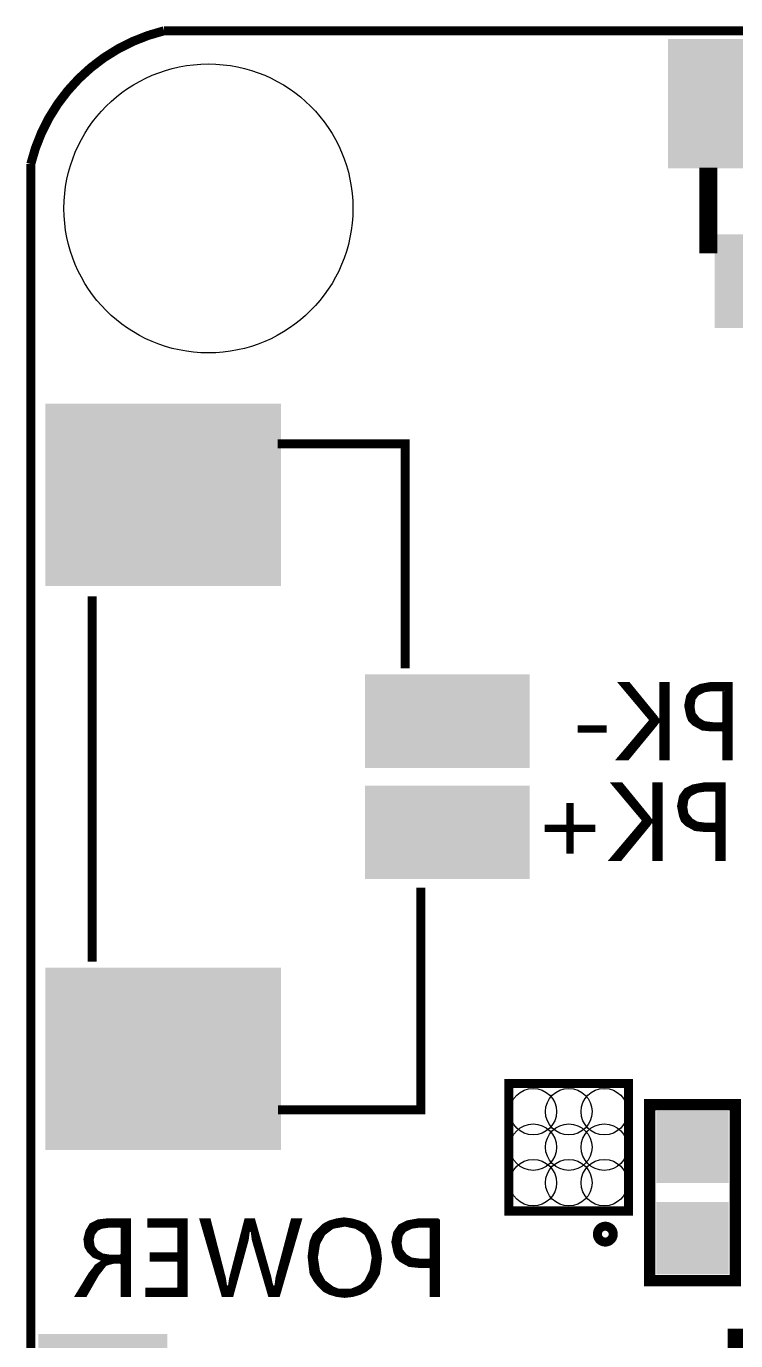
# Model space of a CAD drawing. Extents: x 24.4 to 65.5, y 24 to 66.4.
# Drawn here: x 25.35 to 33.34, y 50.65 to 65.45 of the extents above; entities that cross this region are included whole.
import ezdxf

# ---------------------------------------------------------------- set-up
doc = ezdxf.new("R2010")
doc.units = 0
doc.layers.get('0').update_dxf_attribs({"linetype": 'CONTINUOUS'})
doc.layers.add('SM002028_PHO', color=7, linetype='CONTINUOUS')
doc.layers.add('SSB002029_PHO', color=6, linetype='CONTINUOUS')

# ---------------------------------------------------------------- blocks, each defined once
blk = doc.blocks.new('SQUARE_138')
blk.add_solid([(0.4064, 0.4064), (0.4064, -0.4064), (-0.4064, 0.4064), (-0.4064, -0.4064)])
blk = doc.blocks.new('ROUND_267')
blk.add_circle((0, 0), 1.627)
blk = doc.blocks.new('RECTANGLE_282')
blk.add_solid([(0.57696, 0.52705), (0.57696, -0.52705), (-0.57696, 0.52705), (-0.57696, -0.52705)])
blk = doc.blocks.new('RECTANGLE_283')
blk.add_solid([(0.426974, 0.726948), (0.426974, -0.726948), (-0.426974, 0.726948), (-0.426974, -0.726948)])
blk = doc.blocks.new('ROUND_284')
blk.add_circle((0, 0), 0.262)
blk = doc.blocks.new('RECTANGLE_286')
blk.add_solid([(0.726948, 0.426974), (0.726948, -0.426974), (-0.726948, 0.426974), (-0.726948, -0.426974)])
blk = doc.blocks.new('RECTANGLE_288')
blk.add_solid([(0.926972, 0.52705), (0.926972, -0.52705), (-0.926972, 0.52705), (-0.926972, -0.52705)])
blk = doc.blocks.new('RECTANGLE_289')
blk.add_solid([(1.327022, 1.027048), (1.327022, -1.027048), (-1.327022, 1.027048), (-1.327022, -1.027048)])

msp = doc.modelspace()

# ---------------------------------------------------------------- linework, layer by layer
at = {"layer": 'SM002028_PHO', "const_width": 0.1016}
msp.add_lwpolyline([(26.900124, 65.39992, 0.2804753), (25.4, 63.90005)], format="xyb", dxfattribs=at)
for points in [[(63.90005, 65.39992), (26.900124, 65.39992)], [(25.4, 63.90005), (25.4, 26.900124)]]:
    msp.add_lwpolyline(points, dxfattribs=at)
at = {"layer": 'SSB002029_PHO', "const_width": 0.1016}
msp.add_lwpolyline([(26.900124, 65.39992, 0.2804753), (25.4, 63.90005)], format="xyb", dxfattribs=at)
at = {"layer": 'SSB002029_PHO'}
for points, const_width in [([(63.90005, 65.39992), (26.900124, 65.39992)], 0.1016), ([(25.4, 63.90005), (25.4, 26.900124)], 0.1016), ([(33.029906, 62.895734), (33.029906, 63.858902)], 0.2032), ([(29.614368, 58.219594), (29.614368, 60.749942), (28.181046, 60.749942)], 0.1016), ([(26.09088, 54.919372), (26.09088, 59.030616)], 0.1016), ([(32.580834, 58.055764), (32.489902, 58.055764), (32.489902, 57.649618), (32.466788, 57.642506), (32.443674, 57.67705), (32.133794, 58.055764), (32.027622, 58.055764), (32.370776, 57.646316), (32.37357, 57.637934), (32.370522, 57.629806), (32.004508, 57.19699), (32.122364, 57.19699), (32.443674, 57.587388), (32.466788, 57.621932), (32.489902, 57.61482), (32.489902, 57.19699), (32.580834, 57.19699), (32.580834, 58.055764)], 0.0254), ([(32.0294, 58.053478), (32.0294, 58.055764)], 0.0254), ([(32.0548, 58.023252), (32.0548, 58.055764)], 0.0254), ([(32.0802, 57.992772), (32.0802, 58.055764)], 0.0254), ([(32.1056, 57.962546), (32.1056, 58.055764)], 0.0254), ([(32.131, 57.93232), (32.131, 58.055764)], 0.0254), ([(32.1564, 57.90184), (32.1564, 58.028332)], 0.0254), ([(32.512, 57.19699), (32.512, 58.055764)], 0.0254), ([(32.5374, 57.19699), (32.5374, 58.055764)], 0.0254), ([(32.5628, 57.19699), (32.5628, 58.055764)], 0.0254), ([(33.29051, 58.055764), (33.060132, 58.055764), (32.93491, 58.033158), (32.846518, 57.988708), (32.791654, 57.912), (32.769302, 57.801002), (32.791908, 57.688226), (32.813752, 57.633616), (32.857186, 57.590182), (32.958024, 57.534048), (33.071308, 57.522872), (33.186878, 57.522872), (33.199578, 57.510172), (33.199578, 57.19699), (33.29051, 57.19699), (33.29051, 58.055764)], 0.0254), ([(32.893, 57.903364), (32.893, 58.012076)], 0.0254), ([(32.9184, 57.93105), (32.9184, 58.024776)], 0.0254), ([(32.9438, 57.94375), (32.9438, 58.034682)], 0.0254), ([(32.9692, 57.95645), (32.9692, 58.039254)], 0.0254), ([(32.9946, 57.965848), (32.9946, 58.043826)], 0.0254), ([(33.02, 57.969404), (33.02, 58.048398)], 0.0254), ([(33.0454, 57.97296), (33.0454, 58.053224)], 0.0254), ([(33.0708, 57.976516), (33.0708, 58.055764)], 0.0254), ([(33.0962, 57.976516), (33.0962, 58.055764)], 0.0254), ([(33.1216, 57.976516), (33.1216, 58.055764)], 0.0254), ([(33.147, 57.976516), (33.147, 58.055764)], 0.0254), ([(33.1724, 57.976516), (33.1724, 58.055764)], 0.0254), ([(33.1978, 57.97042), (33.1978, 58.055764)], 0.0254), ([(33.2232, 57.19699), (33.2232, 58.055764)], 0.0254), ([(33.2486, 57.19699), (33.2486, 58.055764)], 0.0254), ([(33.274, 57.19699), (33.274, 58.055764)], 0.0254), ([(32.1818, 57.871614), (32.1818, 57.99709)], 0.0254), ([(32.2072, 57.841388), (32.2072, 57.966102)], 0.0254), ([(32.2326, 57.810908), (32.2326, 57.935114)], 0.0254), ([(32.258, 57.780682), (32.258, 57.904126)], 0.0254), ([(32.2834, 57.750456), (32.2834, 57.873138)], 0.0254), ([(32.7914, 57.69102), (32.7914, 57.91073)], 0.0254), ([(32.8168, 57.630568), (32.8168, 57.947306)], 0.0254), ([(32.8422, 57.605168), (32.8422, 57.982866)], 0.0254), ([(32.85998, 57.789318), (32.860234, 57.791096), (32.871918, 57.87263), (32.874204, 57.878218), (32.909256, 57.924954), (32.913574, 57.92851), (32.983424, 57.963562), (32.987234, 57.964832), (33.068768, 57.976262), (33.070546, 57.976516), (33.186878, 57.976516), (33.199578, 57.963816)], 0.0254), ([(33.199578, 57.963816), (33.199578, 57.61482), (33.186878, 57.60212), (33.08223, 57.60212), (33.080706, 57.60212), (32.987488, 57.613804), (32.982662, 57.615582), (32.924496, 57.65038), (32.92094, 57.653428), (32.874458, 57.711594), (32.871918, 57.717436), (32.860234, 57.787286), (32.85998, 57.789318)], 0.0254), ([(32.8676, 57.842658), (32.8676, 57.999376)], 0.0254), ([(32.3088, 57.719976), (32.3088, 57.841896)], 0.0254), ([(32.3342, 57.68975), (32.3342, 57.810908)], 0.0254), ([(32.3596, 57.659524), (32.3596, 57.77992)], 0.0254), ([(32.385, 57.516014), (32.385, 57.748932)], 0.0254), ([(32.4104, 57.547002), (32.4104, 57.71769)], 0.0254), ([(32.8676, 57.58434), (32.8676, 57.743344)], 0.0254), ([(31.871158, 57.567068), (31.57093, 57.567068), (31.57093, 57.511188), (31.871158, 57.511188), (31.871158, 57.567068)], 0.0254), ([(31.5722, 57.511188), (31.5722, 57.567068)], 0.0254), ([(31.5976, 57.511188), (31.5976, 57.567068)], 0.0254), ([(31.623, 57.511188), (31.623, 57.567068)], 0.0254), ([(31.6484, 57.511188), (31.6484, 57.567068)], 0.0254), ([(31.6738, 57.511188), (31.6738, 57.567068)], 0.0254), ([(31.6992, 57.511188), (31.6992, 57.567068)], 0.0254), ([(31.7246, 57.511188), (31.7246, 57.567068)], 0.0254), ([(31.75, 57.511188), (31.75, 57.567068)], 0.0254), ([(31.7754, 57.511188), (31.7754, 57.567068)], 0.0254), ([(31.8008, 57.511188), (31.8008, 57.567068)], 0.0254), ([(31.8262, 57.511188), (31.8262, 57.567068)], 0.0254), ([(31.8516, 57.511188), (31.8516, 57.567068)], 0.0254), ([(32.3342, 57.454292), (32.3342, 57.58688)], 0.0254), ([(32.3596, 57.48528), (32.3596, 57.616852)], 0.0254), ([(32.4358, 57.577736), (32.4358, 57.686702)], 0.0254), ([(32.4612, 57.61355), (32.4612, 57.650888)], 0.0254), ([(32.4866, 57.623456), (32.4866, 57.640982)], 0.0254), ([(32.893, 57.57037), (32.893, 57.68848)], 0.0254), ([(32.9184, 57.556146), (32.9184, 57.65673)], 0.0254), ([(32.9438, 57.541922), (32.9438, 57.638696)], 0.0254), ([(32.9692, 57.533032), (32.9692, 57.623456)], 0.0254), ([(32.9946, 57.530492), (32.9946, 57.613042)], 0.0254), ([(33.02, 57.527952), (33.02, 57.60974)], 0.0254), ([(33.0454, 57.525412), (33.0454, 57.606692)], 0.0254), ([(33.0708, 57.522872), (33.0708, 57.60339)], 0.0254), ([(33.0962, 57.522872), (33.0962, 57.60212)], 0.0254), ([(33.1216, 57.522872), (33.1216, 57.60212)], 0.0254), ([(33.147, 57.522872), (33.147, 57.60212)], 0.0254), ([(33.1724, 57.522872), (33.1724, 57.60212)], 0.0254), ([(33.1978, 57.516522), (33.1978, 57.608216)], 0.0254), ([(32.2072, 57.300114), (32.2072, 57.436766)], 0.0254), ([(32.2326, 57.331102), (32.2326, 57.466738)], 0.0254), ([(32.258, 57.361836), (32.258, 57.49671)], 0.0254), ([(32.2834, 57.392824), (32.2834, 57.526682)], 0.0254), ([(32.3088, 57.423558), (32.3088, 57.556654)], 0.0254), ([(32.0802, 57.19699), (32.0802, 57.286652)], 0.0254), ([(32.1056, 57.19699), (32.1056, 57.316624)], 0.0254), ([(32.131, 57.207658), (32.131, 57.346596)], 0.0254), ([(32.1564, 57.238392), (32.1564, 57.376568)], 0.0254), ([(32.1818, 57.26938), (32.1818, 57.406794)], 0.0254), ([(32.0294, 57.19699), (32.0294, 57.226454)], 0.0254), ([(32.0548, 57.19699), (32.0548, 57.25668)], 0.0254), ([(32.500316, 56.924194), (32.409384, 56.924194), (32.409384, 56.518048), (32.386016, 56.510936), (32.363156, 56.545226), (32.053276, 56.924194), (31.94685, 56.924194), (32.290004, 56.514492), (32.293052, 56.506364), (32.290004, 56.498236), (31.923736, 56.06542), (32.041592, 56.06542), (32.363156, 56.455818), (32.386016, 56.490108), (32.409384, 56.482996), (32.409384, 56.06542), (32.500316, 56.06542), (32.500316, 56.924194)], 0.0254), ([(31.9532, 56.916574), (31.9532, 56.924194)], 0.0254), ([(31.9786, 56.886094), (31.9786, 56.924194)], 0.0254), ([(32.004, 56.855868), (32.004, 56.924194)], 0.0254), ([(32.0294, 56.825642), (32.0294, 56.924194)], 0.0254), ([(32.0548, 56.795162), (32.0548, 56.922162)], 0.0254), ([(32.0802, 56.764936), (32.0802, 56.891174)], 0.0254), ([(32.1056, 56.73471), (32.1056, 56.860186)], 0.0254), ([(32.131, 56.70423), (32.131, 56.828944)], 0.0254), ([(32.4104, 56.06542), (32.4104, 56.924194)], 0.0254), ([(32.4358, 56.06542), (32.4358, 56.924194)], 0.0254), ([(32.4612, 56.06542), (32.4612, 56.924194)], 0.0254), ([(32.4866, 56.06542), (32.4866, 56.924194)], 0.0254), ([(33.209992, 56.924194), (32.97936, 56.924194), (32.854392, 56.901334), (32.765746, 56.857138), (32.710882, 56.78043), (32.688784, 56.669178), (32.71139, 56.556656), (32.733234, 56.501792), (32.776668, 56.458358), (32.877506, 56.402478), (32.990536, 56.391048), (33.10636, 56.391048), (33.11906, 56.378348), (33.11906, 56.06542), (33.209992, 56.06542), (33.209992, 56.924194)], 0.0254), ([(32.7406, 56.494426), (32.7406, 56.821832)], 0.0254), ([(32.766, 56.469026), (32.766, 56.857138)], 0.0254), ([(33.11906, 56.831992), (33.11906, 56.482996), (33.10636, 56.470296), (33.001458, 56.470296), (32.999934, 56.47055), (32.90697, 56.482234), (32.90189, 56.483758), (32.843724, 56.51881), (32.840422, 56.521604), (32.79394, 56.57977), (32.791146, 56.585612), (32.779716, 56.655462), (32.779462, 56.657494), (32.779462, 56.659526), (32.791146, 56.740806), (32.793686, 56.746648), (32.828484, 56.79313), (32.833056, 56.79694), (32.902906, 56.831738), (32.906716, 56.833008), (32.987996, 56.844692), (32.990028, 56.844692), (33.10636, 56.844692), (33.11906, 56.831992)], 0.0254), ([(32.7914, 56.741822), (32.7914, 56.869838)], 0.0254), ([(32.8168, 56.777636), (32.8168, 56.882538)], 0.0254), ([(32.8422, 56.801512), (32.8422, 56.895238)], 0.0254), ([(32.8676, 56.814212), (32.8676, 56.903874)], 0.0254), ([(32.893, 56.826912), (32.893, 56.908446)], 0.0254), ([(32.9184, 56.834786), (32.9184, 56.913018)], 0.0254), ([(32.9438, 56.838342), (32.9438, 56.91759)], 0.0254), ([(32.9692, 56.841898), (32.9692, 56.922162)], 0.0254), ([(32.9946, 56.844692), (32.9946, 56.924194)], 0.0254), ([(33.02, 56.844692), (33.02, 56.924194)], 0.0254), ([(33.0454, 56.844692), (33.0454, 56.924194)], 0.0254), ([(33.0708, 56.844692), (33.0708, 56.924194)], 0.0254), ([(33.0962, 56.844692), (33.0962, 56.924194)], 0.0254), ([(33.1216, 56.06542), (33.1216, 56.924194)], 0.0254), ([(33.147, 56.06542), (33.147, 56.924194)], 0.0254), ([(33.1724, 56.06542), (33.1724, 56.924194)], 0.0254), ([(33.1978, 56.06542), (33.1978, 56.924194)], 0.0254), ([(31.744158, 56.447182), (31.51251, 56.447182), (31.49981, 56.459882), (31.49981, 56.69153), (31.443676, 56.69153), (31.443676, 56.459882), (31.430976, 56.447182), (31.199328, 56.447182), (31.199328, 56.391048), (31.430976, 56.391048), (31.443676, 56.378348), (31.443676, 56.1467), (31.49981, 56.1467), (31.49981, 56.378348), (31.51251, 56.391048), (31.744158, 56.391048), (31.744158, 56.447182)], 0.0254), ([(31.4452, 56.1467), (31.4452, 56.69153)], 0.0254), ([(31.4706, 56.1467), (31.4706, 56.69153)], 0.0254), ([(31.496, 56.1467), (31.496, 56.69153)], 0.0254), ([(32.1564, 56.674004), (32.1564, 56.797956)], 0.0254), ([(32.1818, 56.643778), (32.1818, 56.766968)], 0.0254), ([(32.2072, 56.613298), (32.2072, 56.73598)], 0.0254), ([(32.2326, 56.583072), (32.2326, 56.704738)], 0.0254), ([(32.258, 56.552846), (32.258, 56.67375)], 0.0254), ([(32.6898, 56.664098), (32.6898, 56.674512)], 0.0254), ([(32.7152, 56.54675), (32.7152, 56.786272)], 0.0254), ([(32.2834, 56.522366), (32.2834, 56.642762)], 0.0254), ([(32.3088, 56.389778), (32.3088, 56.611774)], 0.0254), ([(32.3342, 56.420766), (32.3342, 56.580786)], 0.0254), ([(32.3596, 56.4515), (32.3596, 56.549544)], 0.0254), ([(32.7914, 56.45023), (32.7914, 56.58485)], 0.0254), ([(32.8168, 56.436006), (32.8168, 56.551322)], 0.0254), ([(31.2166, 56.391048), (31.2166, 56.447182)], 0.0254), ([(31.242, 56.391048), (31.242, 56.447182)], 0.0254), ([(31.2674, 56.391048), (31.2674, 56.447182)], 0.0254), ([(31.2928, 56.391048), (31.2928, 56.447182)], 0.0254), ([(31.3182, 56.391048), (31.3182, 56.447182)], 0.0254), ([(31.3436, 56.391048), (31.3436, 56.447182)], 0.0254), ([(31.369, 56.391048), (31.369, 56.447182)], 0.0254), ([(31.3944, 56.391048), (31.3944, 56.447182)], 0.0254), ([(31.4198, 56.391048), (31.4198, 56.447182)], 0.0254), ([(31.5214, 56.391048), (31.5214, 56.447182)], 0.0254), ([(31.5468, 56.391048), (31.5468, 56.447182)], 0.0254), ([(31.5722, 56.391048), (31.5722, 56.447182)], 0.0254), ([(31.5976, 56.391048), (31.5976, 56.447182)], 0.0254), ([(31.623, 56.391048), (31.623, 56.447182)], 0.0254), ([(31.6484, 56.391048), (31.6484, 56.447182)], 0.0254), ([(31.6738, 56.391048), (31.6738, 56.447182)], 0.0254), ([(31.6992, 56.391048), (31.6992, 56.447182)], 0.0254), ([(31.7246, 56.391048), (31.7246, 56.447182)], 0.0254), ([(32.2072, 56.266334), (32.2072, 56.400446)], 0.0254), ([(32.2326, 56.297322), (32.2326, 56.430418)], 0.0254), ([(32.258, 56.328056), (32.258, 56.46039)], 0.0254), ([(32.2834, 56.359044), (32.2834, 56.490362)], 0.0254), ([(32.385, 56.488584), (32.385, 56.51246)], 0.0254), ([(32.8422, 56.422036), (32.8422, 56.519826)], 0.0254), ([(32.8676, 56.407812), (32.8676, 56.504332)], 0.0254), ([(32.893, 56.400954), (32.893, 56.489092)], 0.0254), ([(32.9184, 56.398414), (32.9184, 56.48071)], 0.0254), ([(32.9438, 56.395874), (32.9438, 56.477408)], 0.0254), ([(32.9692, 56.393334), (32.9692, 56.47436)], 0.0254), ([(32.9946, 56.391048), (32.9946, 56.471058)], 0.0254), ([(33.02, 56.391048), (33.02, 56.470296)], 0.0254), ([(33.0454, 56.391048), (33.0454, 56.470296)], 0.0254), ([(33.0708, 56.391048), (33.0708, 56.470296)], 0.0254), ([(33.0962, 56.391048), (33.0962, 56.470296)], 0.0254), ([(32.0802, 56.112156), (32.0802, 56.250332)], 0.0254), ([(32.1056, 56.143144), (32.1056, 56.280304)], 0.0254), ([(32.131, 56.173878), (32.131, 56.310276)], 0.0254), ([(32.1564, 56.204866), (32.1564, 56.340248)], 0.0254), ([(32.1818, 56.2356), (32.1818, 56.370474)], 0.0254), ([(31.9532, 56.06542), (31.9532, 56.100218)], 0.0254), ([(31.9786, 56.06542), (31.9786, 56.13019)], 0.0254), ([(32.004, 56.06542), (32.004, 56.160162)], 0.0254), ([(32.0294, 56.06542), (32.0294, 56.190134)], 0.0254), ([(32.0548, 56.081422), (32.0548, 56.22036)], 0.0254), ([(31.9278, 56.06542), (31.9278, 56.070246)], 0.0254), ([(29.790898, 55.753), (29.790898, 53.250084), (28.183586, 53.250084)], 0.1016), ([(30.783784, 52.111148), (30.783784, 53.54828), (32.130746, 53.54828), (32.130746, 52.111148), (30.783784, 52.111148)], 0.1016), ([(32.367982, 51.328066), (33.333182, 51.328066), (33.333182, 53.309266), (32.367982, 53.309266), (32.367982, 51.328066)], 0.127), ([(26.514552, 52.01539), (26.260298, 52.01539), (26.158698, 52.004214), (26.071068, 51.960272), (26.027126, 51.883818), (26.005028, 51.794664), (26.01595, 51.706526), (26.048716, 51.65217), (26.103834, 51.597052), (26.194258, 51.563016), (26.20264, 51.551078), (26.196798, 51.540664), (26.129234, 51.495452), (26.10739, 51.462686), (26.106628, 51.461924), (26.060654, 51.404266), (25.910032, 51.156616), (26.019506, 51.156616), (26.15565, 51.394614), (26.156666, 51.396138), (26.203148, 51.454304), (26.237946, 51.500532), (26.244042, 51.505104), (26.27884, 51.516788), (26.279856, 51.517042), (26.326338, 51.528472), (26.329386, 51.52898), (26.41092, 51.52898), (26.42362, 51.51628), (26.42362, 51.156616), (26.514552, 51.156616), (26.514552, 52.01539)], 0.0254), ([(26.0604, 51.640486), (26.0604, 51.94173)], 0.0254), ([(26.0858, 51.615086), (26.0858, 51.967638)], 0.0254), ([(26.42362, 51.923442), (26.42362, 51.620928), (26.41092, 51.608228), (26.282904, 51.608228), (26.280872, 51.608482), (26.211022, 51.620166), (26.206704, 51.62169), (26.148538, 51.656742), (26.144728, 51.65979), (26.10993, 51.706526), (26.107644, 51.71186), (26.09596, 51.78171), (26.095706, 51.783742), (26.09596, 51.786282), (26.107644, 51.844448), (26.10993, 51.849528), (26.144728, 51.896264), (26.1493, 51.89982), (26.195782, 51.923188), (26.199592, 51.924458), (26.281126, 51.936142), (26.282904, 51.936142), (26.41092, 51.936142), (26.42362, 51.923442)], 0.0254), ([(26.1112, 51.851306), (26.1112, 51.980338)], 0.0254), ([(26.1366, 51.885342), (26.1366, 51.993038)], 0.0254), ([(26.162, 51.90617), (26.162, 52.004468)], 0.0254), ([(26.1874, 51.91887), (26.1874, 52.007262)], 0.0254), ([(26.2128, 51.926236), (26.2128, 52.010056)], 0.0254), ([(26.2382, 51.929792), (26.2382, 52.013104)], 0.0254), ([(26.2636, 51.933602), (26.2636, 52.01539)], 0.0254), ([(26.289, 51.936142), (26.289, 52.01539)], 0.0254), ([(26.3144, 51.936142), (26.3144, 52.01539)], 0.0254), ([(26.3398, 51.936142), (26.3398, 52.01539)], 0.0254), ([(26.3652, 51.936142), (26.3652, 52.01539)], 0.0254), ([(26.3906, 51.936142), (26.3906, 52.01539)], 0.0254), ([(26.416, 51.935126), (26.416, 52.01539)], 0.0254), ([(26.4414, 51.156616), (26.4414, 52.01539)], 0.0254), ([(26.4668, 51.156616), (26.4668, 52.01539)], 0.0254), ([(26.4922, 51.156616), (26.4922, 52.01539)], 0.0254), ([(27.154378, 52.01539), (26.726134, 52.01539), (26.726134, 51.936142), (27.050746, 51.936142), (27.063446, 51.923442), (27.063446, 51.644296), (27.050746, 51.631596), (26.749248, 51.631596), (26.749248, 51.552348), (27.050746, 51.552348), (27.063446, 51.539648), (27.063446, 51.248818), (27.050746, 51.236118), (26.702766, 51.236118), (26.702766, 51.156616), (27.154378, 51.156616), (27.154378, 52.01539)], 0.0254), ([(26.7462, 51.936142), (26.7462, 52.01539)], 0.0254), ([(26.7716, 51.936142), (26.7716, 52.01539)], 0.0254), ([(26.797, 51.936142), (26.797, 52.01539)], 0.0254), ([(26.8224, 51.936142), (26.8224, 52.01539)], 0.0254), ([(26.8478, 51.936142), (26.8478, 52.01539)], 0.0254), ([(26.8732, 51.936142), (26.8732, 52.01539)], 0.0254), ([(26.8986, 51.936142), (26.8986, 52.01539)], 0.0254), ([(26.924, 51.936142), (26.924, 52.01539)], 0.0254), ([(26.9494, 51.936142), (26.9494, 52.01539)], 0.0254), ([(26.9748, 51.936142), (26.9748, 52.01539)], 0.0254), ([(27.0002, 51.936142), (27.0002, 52.01539)], 0.0254), ([(27.0256, 51.936142), (27.0256, 52.01539)], 0.0254), ([(27.051, 51.936142), (27.051, 52.01539)], 0.0254), ([(27.0764, 51.156616), (27.0764, 52.01539)], 0.0254), ([(27.1018, 51.156616), (27.1018, 52.01539)], 0.0254), ([(27.1272, 51.156616), (27.1272, 52.01539)], 0.0254), ([(27.1526, 51.156616), (27.1526, 52.01539)], 0.0254), ([(28.441396, 52.01539), (28.340304, 52.01539), (28.168346, 51.36261), (28.156916, 51.270408), (28.144216, 51.259232), (28.132532, 51.259232), (28.120594, 51.267868), (28.10891, 51.30292), (28.108656, 51.304444), (28.096972, 51.362102), (27.913584, 52.01539), (27.81681, 52.01539), (27.644852, 51.350926), (27.633422, 51.270154), (27.620722, 51.259232), (27.609038, 51.259232), (27.596592, 51.270154), (27.585162, 51.350926), (27.413204, 52.01539), (27.311858, 52.01539), (27.560524, 51.156616), (27.669236, 51.156616), (27.84094, 51.786282), (27.85237, 51.878484), (27.86507, 51.88966), (27.876754, 51.88966), (27.8892, 51.878484), (27.900884, 51.786536), (28.084018, 51.156616), (28.192984, 51.156616), (28.441396, 52.01539)], 0.0254), ([(27.3304, 51.951636), (27.3304, 52.01539)], 0.0254), ([(27.3558, 51.864006), (27.3558, 52.01539)], 0.0254), ([(27.3812, 51.776122), (27.3812, 52.01539)], 0.0254), ([(27.4066, 51.688492), (27.4066, 52.01539)], 0.0254), ([(27.432, 51.600608), (27.432, 51.942746)], 0.0254), ([(27.813, 51.68392), (27.813, 52.000912)], 0.0254), ([(27.8384, 51.776884), (27.8384, 52.01539)], 0.0254), ([(27.8638, 51.88966), (27.8638, 52.01539)], 0.0254), ([(27.8892, 51.879246), (27.8892, 52.01539)], 0.0254), ([(27.9146, 51.739038), (27.9146, 52.012088)], 0.0254), ([(28.321, 51.599084), (28.321, 51.942492)], 0.0254), ([(28.3464, 51.686968), (28.3464, 52.01539)], 0.0254), ([(28.3718, 51.774598), (28.3718, 52.01539)], 0.0254), ([(28.3972, 51.862482), (28.3972, 52.01539)], 0.0254), ([(28.4226, 51.950112), (28.4226, 52.01539)], 0.0254), ([(29.341318, 51.574446), (29.330142, 51.676808), (29.307282, 51.75631), (29.273246, 51.836066), (29.228034, 51.90363), (29.172408, 51.959256), (29.093922, 51.992784), (29.014166, 52.015644), (28.923742, 52.027074), (28.845002, 52.015644), (28.7655, 51.993038), (28.698698, 51.95951), (28.585414, 51.84648), (28.55214, 51.768756), (28.54071, 51.689), (28.52928, 51.59756), (28.54071, 51.494436), (28.55214, 51.404012), (28.596844, 51.32578), (28.64231, 51.268884), (28.698698, 51.212496), (28.7655, 51.179222), (28.844748, 51.156362), (28.935426, 51.145186), (29.02585, 51.156362), (29.105352, 51.179222), (29.172916, 51.213004), (29.228288, 51.257454), (29.2735, 51.325272), (29.318712, 51.404012), (29.329888, 51.483006), (29.341318, 51.574446)], 0.0254), ([(29.250386, 51.584098), (29.227018, 51.444398), (29.226002, 51.440842), (29.167836, 51.32451), (29.165296, 51.321208), (29.118814, 51.274726), (29.115512, 51.272186), (29.06903, 51.249072), (29.068014, 51.248564), (29.009848, 51.225196), (29.005276, 51.224434), (28.865576, 51.224434), (28.86075, 51.225196), (28.802584, 51.248564), (28.79979, 51.250088), (28.706826, 51.319938), (28.70327, 51.324002), (28.645104, 51.42865), (28.64358, 51.432968), (28.620466, 51.584098), (28.620212, 51.58613), (28.620466, 51.587908), (28.64358, 51.739292), (28.645104, 51.743356), (28.70327, 51.848258), (28.706826, 51.852068), (28.79979, 51.921918), (28.805124, 51.924204), (28.93314, 51.947572), (28.937966, 51.947572), (29.054298, 51.924204), (29.058362, 51.92268), (29.116528, 51.887882), (29.117544, 51.88712), (29.164026, 51.852068), (29.167836, 51.84775), (29.226002, 51.731418), (29.227018, 51.727862), (29.250386, 51.588162), (29.250386, 51.584098)], 0.0254), ([(28.6766, 51.800252), (28.6766, 51.937666)], 0.0254), ([(28.702, 51.845972), (28.702, 51.961288)], 0.0254), ([(28.7274, 51.867562), (28.7274, 51.973988)], 0.0254), ([(28.7528, 51.886612), (28.7528, 51.986688)], 0.0254), ([(28.7782, 51.905662), (28.7782, 51.996594)], 0.0254), ([(28.8036, 51.92395), (28.8036, 52.00396)], 0.0254), ([(28.829, 51.928776), (28.829, 52.011072)], 0.0254), ([(28.8544, 51.933348), (28.8544, 52.017168)], 0.0254), ([(28.8798, 51.93792), (28.8798, 52.020724)], 0.0254), ([(28.9052, 51.942492), (28.9052, 52.02428)], 0.0254), ([(28.9306, 51.947064), (28.9306, 52.026058)], 0.0254), ([(28.956, 51.944016), (28.956, 52.02301)], 0.0254), ([(28.9814, 51.938936), (28.9814, 52.019708)], 0.0254), ([(29.0068, 51.933856), (29.0068, 52.01666)], 0.0254), ([(29.0322, 51.928776), (29.0322, 52.010564)], 0.0254), ([(29.0576, 51.923188), (29.0576, 52.003198)], 0.0254), ([(29.083, 51.907948), (29.083, 51.996086)], 0.0254), ([(29.1084, 51.892708), (29.1084, 51.986688)], 0.0254), ([(29.1338, 51.874928), (29.1338, 51.975766)], 0.0254), ([(29.1592, 51.855878), (29.1592, 51.964844)], 0.0254), ([(29.1846, 51.813968), (29.1846, 51.947064)], 0.0254), ([(29.493972, 51.871626), (29.471874, 51.760628), (29.49448, 51.647852), (29.516324, 51.593242), (29.559758, 51.549808), (29.660596, 51.493674), (29.773626, 51.482498), (29.88945, 51.482498), (29.90215, 51.469798), (29.90215, 51.156616), (29.993082, 51.156616), (29.993082, 52.01539)], 0.0254), ([(29.993082, 52.01539), (29.76245, 52.01539), (29.637482, 51.992784), (29.548836, 51.948334), (29.493972, 51.871626)], 0.0254), ([(29.5402, 51.569366), (29.5402, 51.936396)], 0.0254), ([(29.90215, 51.923442), (29.90215, 51.574446), (29.88945, 51.561746), (29.784548, 51.561746), (29.783024, 51.561746), (29.69006, 51.57343), (29.68498, 51.575208), (29.626814, 51.610006), (29.623512, 51.613054), (29.57703, 51.67122), (29.574236, 51.677062), (29.562806, 51.746912), (29.562552, 51.748944), (29.562552, 51.750722), (29.574236, 51.832256), (29.576776, 51.838098), (29.611574, 51.88458), (29.616146, 51.88839), (29.685996, 51.923188), (29.689806, 51.924458), (29.771086, 51.936142), (29.773118, 51.936142), (29.88945, 51.936142), (29.90215, 51.923442)], 0.0254), ([(29.5656, 51.771296), (29.5656, 51.956716)], 0.0254), ([(29.591, 51.857148), (29.591, 51.969416)], 0.0254), ([(29.6164, 51.88839), (29.6164, 51.982116)], 0.0254), ([(29.6418, 51.90109), (29.6418, 51.993546)], 0.0254), ([(29.6672, 51.91379), (29.6672, 51.998118)], 0.0254), ([(29.6926, 51.924712), (29.6926, 52.00269)], 0.0254), ([(29.718, 51.928522), (29.718, 52.007262)], 0.0254), ([(29.7434, 51.932078), (29.7434, 52.012088)], 0.0254), ([(29.7688, 51.935634), (29.7688, 52.01539)], 0.0254), ([(29.7942, 51.936142), (29.7942, 52.01539)], 0.0254), ([(29.8196, 51.936142), (29.8196, 52.01539)], 0.0254), ([(29.845, 51.936142), (29.845, 52.01539)], 0.0254), ([(29.8704, 51.936142), (29.8704, 52.01539)], 0.0254), ([(29.8958, 51.934364), (29.8958, 52.01539)], 0.0254), ([(29.9212, 51.156616), (29.9212, 52.01539)], 0.0254), ([(29.9466, 51.156616), (29.9466, 52.01539)], 0.0254), ([(29.972, 51.156616), (29.972, 52.01539)], 0.0254), ([(26.0096, 51.75758), (26.0096, 51.813206)], 0.0254), ([(26.035, 51.67503), (26.035, 51.89728)], 0.0254), ([(27.4574, 51.512978), (27.4574, 51.844448)], 0.0254), ([(27.7622, 51.497484), (27.7622, 51.80457)], 0.0254), ([(27.7876, 51.590702), (27.7876, 51.902868)], 0.0254), ([(27.94, 51.651662), (27.94, 51.92141)], 0.0254), ([(27.9654, 51.56454), (27.9654, 51.830986)], 0.0254), ([(28.2956, 51.511454), (28.2956, 51.845972)], 0.0254), ([(28.575, 51.36388), (28.575, 51.822096)], 0.0254), ([(28.6004, 51.321208), (28.6004, 51.861466)], 0.0254), ([(28.6258, 51.623468), (28.6258, 51.886866)], 0.0254), ([(28.6512, 51.754532), (28.6512, 51.912266)], 0.0254), ([(29.21, 51.763168), (29.21, 51.921664)], 0.0254), ([(29.2354, 51.678078), (29.2354, 51.892708)], 0.0254), ([(29.2608, 51.305968), (29.2608, 51.854608)], 0.0254), ([(29.2862, 51.34737), (29.2862, 51.805586)], 0.0254), ([(29.4894, 51.672744), (29.4894, 51.848512)], 0.0254), ([(29.5148, 51.596798), (29.5148, 51.900836)], 0.0254), ([(26.1112, 51.594258), (26.1112, 51.704748)], 0.0254), ([(26.1366, 51.584606), (26.1366, 51.670712)], 0.0254), ([(26.162, 51.575208), (26.162, 51.64836)], 0.0254), ([(27.4828, 51.425094), (27.4828, 51.74615)], 0.0254), ([(27.5082, 51.337464), (27.5082, 51.648106)], 0.0254), ([(27.7368, 51.40452), (27.7368, 51.706272)], 0.0254), ([(27.9908, 51.477164), (27.9908, 51.740562)], 0.0254), ([(28.0162, 51.389788), (28.0162, 51.650138)], 0.0254), ([(28.2448, 51.33594), (28.2448, 51.652932)], 0.0254), ([(28.2702, 51.42357), (28.2702, 51.749452)], 0.0254), ([(28.5496, 51.424078), (28.5496, 51.750722)], 0.0254), ([(29.3116, 51.39182), (29.3116, 51.741324)], 0.0254), ([(29.5656, 51.546506), (29.5656, 51.729386)], 0.0254), ([(29.591, 51.532282), (29.591, 51.653694)], 0.0254), ([(26.1366, 51.36134), (26.1366, 51.500532)], 0.0254), ([(26.162, 51.402996), (26.162, 51.517296)], 0.0254), ([(26.1874, 51.565556), (26.1874, 51.63312)], 0.0254), ([(26.1874, 51.434746), (26.1874, 51.534314)], 0.0254), ([(26.2128, 51.467258), (26.2128, 51.619912)], 0.0254), ([(26.2382, 51.50104), (26.2382, 51.615594)], 0.0254), ([(26.2636, 51.511708), (26.2636, 51.611276)], 0.0254), ([(26.289, 51.519328), (26.289, 51.608228)], 0.0254), ([(26.3144, 51.525678), (26.3144, 51.608228)], 0.0254), ([(26.3398, 51.52898), (26.3398, 51.608228)], 0.0254), ([(26.3652, 51.52898), (26.3652, 51.608228)], 0.0254), ([(26.3906, 51.52898), (26.3906, 51.608228)], 0.0254), ([(26.416, 51.527964), (26.416, 51.609244)], 0.0254), ([(26.7716, 51.552348), (26.7716, 51.631596)], 0.0254), ([(26.797, 51.552348), (26.797, 51.631596)], 0.0254), ([(26.8224, 51.552348), (26.8224, 51.631596)], 0.0254), ([(26.8478, 51.552348), (26.8478, 51.631596)], 0.0254), ([(26.8732, 51.552348), (26.8732, 51.631596)], 0.0254), ([(26.8986, 51.552348), (26.8986, 51.631596)], 0.0254), ([(26.924, 51.552348), (26.924, 51.631596)], 0.0254), ([(26.9494, 51.552348), (26.9494, 51.631596)], 0.0254), ([(26.9748, 51.552348), (26.9748, 51.631596)], 0.0254), ([(27.0002, 51.552348), (27.0002, 51.631596)], 0.0254), ([(27.0256, 51.552348), (27.0256, 51.631596)], 0.0254), ([(27.051, 51.552348), (27.051, 51.631596)], 0.0254), ([(27.5336, 51.24958), (27.5336, 51.549808)], 0.0254), ([(27.686, 51.218084), (27.686, 51.50993)], 0.0254), ([(27.7114, 51.311302), (27.7114, 51.608228)], 0.0254), ([(28.0416, 51.302412), (28.0416, 51.55946)], 0.0254), ([(28.2194, 51.24831), (28.2194, 51.556412)], 0.0254), ([(28.6258, 51.289458), (28.6258, 51.548792)], 0.0254), ([(29.2354, 51.267868), (29.2354, 51.494182)], 0.0254), ([(29.337, 51.539394), (29.337, 51.61407)], 0.0254), ([(29.6164, 51.518312), (29.6164, 51.621944)], 0.0254), ([(29.6418, 51.504088), (29.6418, 51.601116)], 0.0254), ([(29.6672, 51.493166), (29.6672, 51.585876)], 0.0254), ([(29.6926, 51.490626), (29.6926, 51.573176)], 0.0254), ([(29.718, 51.488086), (29.718, 51.569874)], 0.0254), ([(29.7434, 51.485546), (29.7434, 51.566826)], 0.0254), ([(29.7688, 51.483006), (29.7688, 51.563524)], 0.0254), ([(29.7942, 51.482498), (29.7942, 51.561746)], 0.0254), ([(29.8196, 51.482498), (29.8196, 51.561746)], 0.0254), ([(29.845, 51.482498), (29.845, 51.561746)], 0.0254), ([(29.8704, 51.482498), (29.8704, 51.561746)], 0.0254), ([(29.8958, 51.48072), (29.8958, 51.563524)], 0.0254), ([(26.035, 51.18354), (26.035, 51.362102)], 0.0254), ([(26.0604, 51.22799), (26.0604, 51.403758)], 0.0254), ([(26.0858, 51.27244), (26.0858, 51.435762)], 0.0254), ([(26.1112, 51.31689), (26.1112, 51.468528)], 0.0254), ([(27.559, 51.16195), (27.559, 51.45151)], 0.0254), ([(27.5844, 51.156616), (27.5844, 51.353466)], 0.0254), ([(27.6606, 51.156616), (27.6606, 51.411632)], 0.0254), ([(28.067, 51.21529), (28.067, 51.469036)], 0.0254), ([(28.0924, 51.156616), (28.0924, 51.378612)], 0.0254), ([(28.1686, 51.156616), (28.1686, 51.363372)], 0.0254), ([(28.194, 51.160426), (28.194, 51.459892)], 0.0254), ([(28.6512, 51.259994), (28.6512, 51.417728)], 0.0254), ([(28.6766, 51.234594), (28.6766, 51.372008)], 0.0254), ([(29.1846, 51.222402), (29.1846, 51.358038)], 0.0254), ([(29.21, 51.242722), (29.21, 51.408838)], 0.0254), ([(25.9588, 51.156616), (25.9588, 51.23688)], 0.0254), ([(25.9842, 51.156616), (25.9842, 51.278536)], 0.0254), ([(26.0096, 51.156616), (26.0096, 51.320446)], 0.0254), ([(26.7208, 51.156616), (26.7208, 51.236118)], 0.0254), ([(26.7462, 51.156616), (26.7462, 51.236118)], 0.0254), ([(26.7716, 51.156616), (26.7716, 51.236118)], 0.0254), ([(26.797, 51.156616), (26.797, 51.236118)], 0.0254), ([(26.8224, 51.156616), (26.8224, 51.236118)], 0.0254), ([(26.8478, 51.156616), (26.8478, 51.236118)], 0.0254), ([(26.8732, 51.156616), (26.8732, 51.236118)], 0.0254), ([(26.8986, 51.156616), (26.8986, 51.236118)], 0.0254), ([(26.924, 51.156616), (26.924, 51.236118)], 0.0254), ([(26.9494, 51.156616), (26.9494, 51.236118)], 0.0254), ([(26.9748, 51.156616), (26.9748, 51.236118)], 0.0254), ([(27.0002, 51.156616), (27.0002, 51.236118)], 0.0254), ([(27.0256, 51.156616), (27.0256, 51.236118)], 0.0254), ([(27.051, 51.156616), (27.051, 51.236118)], 0.0254), ([(27.6098, 51.156616), (27.6098, 51.259232)], 0.0254), ([(27.6352, 51.156616), (27.6352, 51.283108)], 0.0254), ([(28.1178, 51.156616), (28.1178, 51.276504)], 0.0254), ([(28.1432, 51.156616), (28.1432, 51.259232)], 0.0254), ([(28.702, 51.210972), (28.702, 51.326288)], 0.0254), ([(28.7274, 51.198272), (28.7274, 51.304444)], 0.0254), ([(28.7528, 51.185572), (28.7528, 51.285394)], 0.0254), ([(28.7782, 51.175412), (28.7782, 51.266344)], 0.0254), ([(28.8036, 51.1683), (28.8036, 51.248056)], 0.0254), ([(28.829, 51.160934), (28.829, 51.237896)], 0.0254), ([(28.8544, 51.155346), (28.8544, 51.227736)], 0.0254), ([(28.8798, 51.152044), (28.8798, 51.224434)], 0.0254), ([(28.9052, 51.148996), (28.9052, 51.224434)], 0.0254), ([(28.9306, 51.145694), (28.9306, 51.224434)], 0.0254), ([(28.956, 51.147726), (28.956, 51.224434)], 0.0254), ([(28.9814, 51.151028), (28.9814, 51.224434)], 0.0254), ([(29.0068, 51.154076), (29.0068, 51.224434)], 0.0254), ([(29.0322, 51.158394), (29.0322, 51.234086)], 0.0254), ([(29.0576, 51.165506), (29.0576, 51.244246)], 0.0254), ([(29.083, 51.172872), (29.083, 51.25593)], 0.0254), ([(29.1084, 51.180746), (29.1084, 51.26863)], 0.0254), ([(29.1338, 51.193446), (29.1338, 51.289458)], 0.0254), ([(29.1592, 51.206146), (29.1592, 51.314858)], 0.0254), ([(25.9334, 51.156616), (25.9334, 51.195224)], 0.0254), ([(36.915344, 45.405548), (38.626542, 45.405548), (38.626542, 50.6857), (33.346644, 50.6857), (33.346644, 45.405548), (35.092894, 45.405548), (35.1028, 45.768006)], 0.2032)]:
    msp.add_lwpolyline(points, dxfattribs=dict(at, const_width=const_width))
at = {"layer": 'SSB002029_PHO', "const_width": 0.1016}
msp.add_lwpolyline([(31.779464, 51.850544, 1), (31.957772, 51.850544, 1)], format="xyb", close=True, dxfattribs=at)

# ---------------------------------------------------------------- block references
at = {"layer": 'SM002028_PHO'}
for name, p in [('RECTANGLE_283', (32.999934, 64.580008)), ('ROUND_267', (27.399996, 63.399924)), ('RECTANGLE_282', (33.675066, 62.580012)), ('RECTANGLE_289', (26.89098, 60.174886)), ('RECTANGLE_288', (30.091126, 57.62498)), ('RECTANGLE_288', (30.091126, 56.375046)), ('RECTANGLE_289', (26.89098, 53.824886)), ('ROUND_284', (31.057342, 53.229764)), ('ROUND_284', (31.457392, 53.229764)), ('ROUND_284', (31.857442, 53.229764)), ('SQUARE_138', (32.850582, 52.831746)), ('ROUND_284', (31.057342, 52.829714)), ('ROUND_284', (31.457392, 52.829714)), ('ROUND_284', (31.857442, 52.829714)), ('ROUND_284', (31.057342, 52.429664)), ('ROUND_284', (31.457392, 52.429664)), ('ROUND_284', (31.857442, 52.429664)), ('SQUARE_138', (32.850582, 51.805586)), ('RECTANGLE_286', (26.210006, 50.299874))]:
    msp.add_blockref(name, p, dxfattribs=at)

doc.saveas('drawing.dxf')
